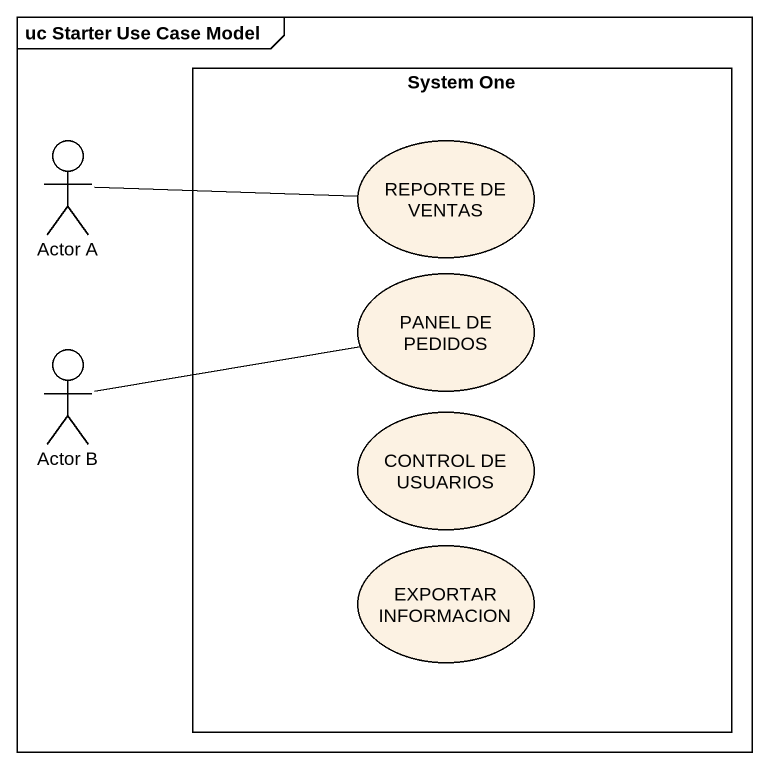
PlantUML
@startuml
mainframe uc Starter Use Case Model
rectangle "System One" as System_One {
  usecase "REPORTE DE VENTAS" as REPORTE_DE_VENTAS
  usecase "PANEL DE PEDIDOS" as PANEL_DE_PEDIDOS
  usecase "CONTROL DE USUARIOS" as CONTROL_DE_USUARIOS
  usecase "EXPORTAR INFORMACION" as EXPORTAR_INFORMACION
}
actor "Actor A" as Actor_A
actor "Actor B" as Actor_B
Actor_A -right- REPORTE_DE_VENTAS
Actor_B -right- PANEL_DE_PEDIDOS
@enduml
